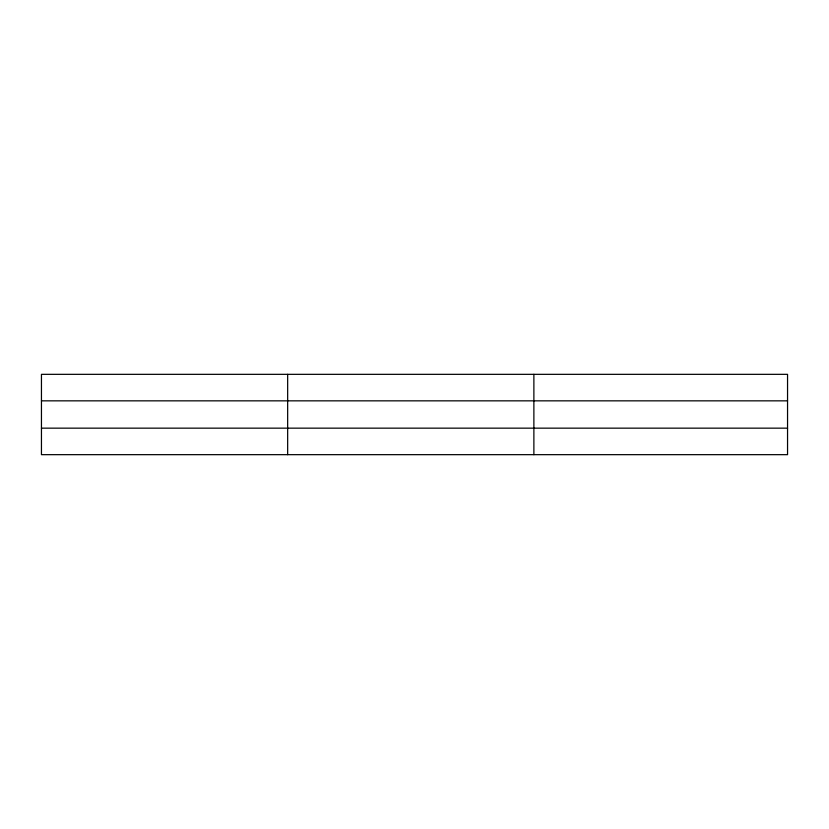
<?xml version="1.0" encoding="UTF-8"?>
<svg xmlns="http://www.w3.org/2000/svg" width="829" height="829" viewBox="0 0 829 829"><rect width="100%" height="100%" fill="white"/><g stroke="black" fill="none" stroke-linecap="round" stroke-linejoin="round"><path stroke-width="1.24" d="M287.663 454.665L287.663 374.335M533.876 454.665L533.876 374.335M787.55 428.158L787.55 454.665L41.45 454.665L41.45 374.335L787.55 374.335L787.55 428.158L41.45 428.158M41.45 400.842L787.55 400.842"/></g></svg>
